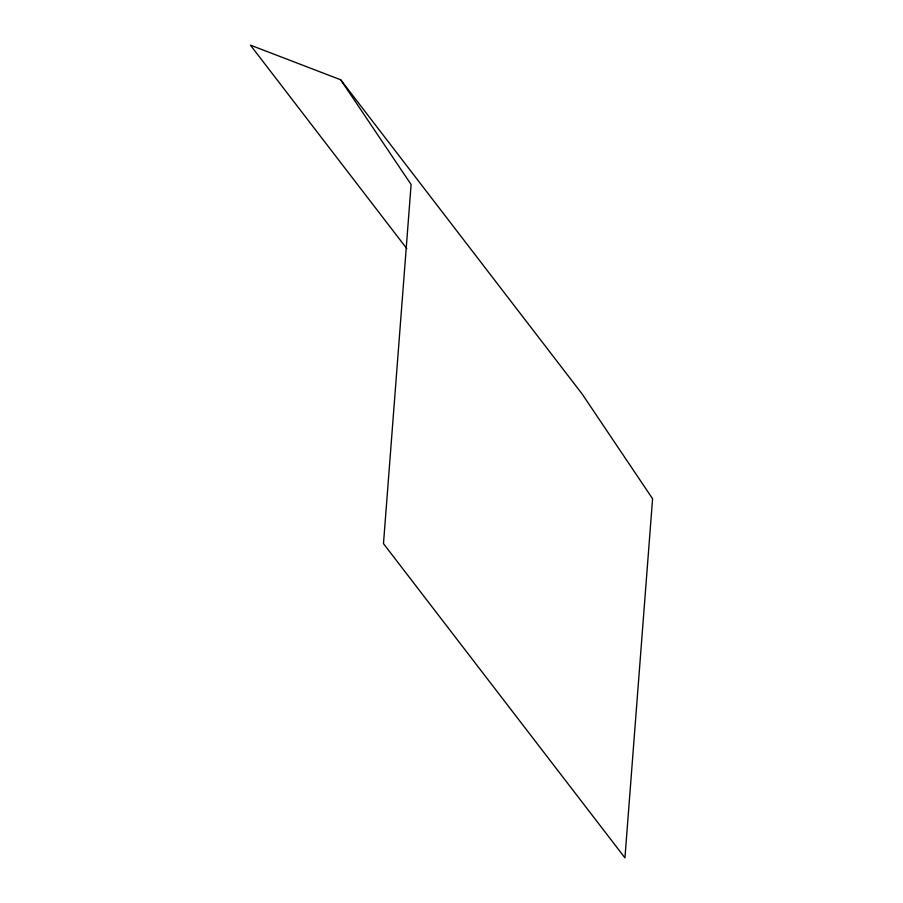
<?xml version="1.0" encoding="UTF-8"?>
<svg xmlns="http://www.w3.org/2000/svg" width="903" height="903" viewBox="0 0 903 903"><rect width="100%" height="100%" fill="white"/><g stroke="black" fill="none" stroke-linecap="round" stroke-linejoin="round"><path stroke-width="1.35" d="M340.668 79.769L411.113 184.539L383.482 543.651L624.944 857.85L652.576 498.738L582.119 393.968L340.668 79.769L250.424 45.15L406.813 248.652"/></g></svg>
